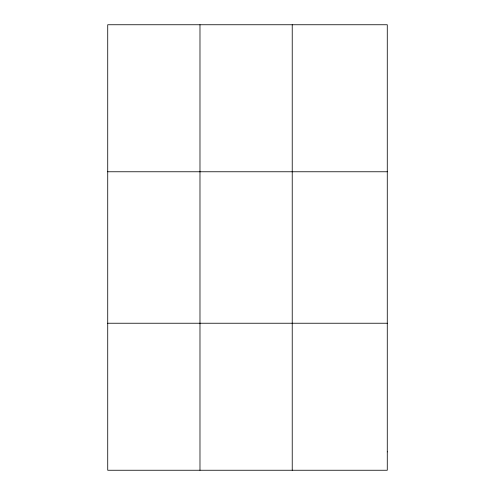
<?xml version="1.0" encoding="UTF-8"?>
<svg xmlns="http://www.w3.org/2000/svg" width="495" height="495" viewBox="0 0 495 495"><rect width="100%" height="100%" fill="white"/><g stroke="black" fill="none" stroke-linecap="round" stroke-linejoin="round"><path stroke-width="0.74" d="M199.98 24.75L199.98 470.25M292.229 24.75L292.229 470.25M107.724 171.765L387.276 171.765M107.724 323.235L387.276 323.235M387.276 451.873L387.276 470.25L107.724 470.25L107.724 24.75L387.276 24.75L387.276 451.873"/></g></svg>
